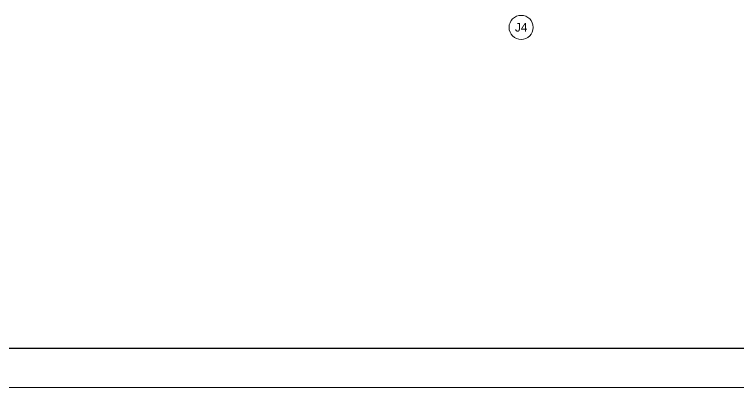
# Model space of a CAD drawing. Header units: millimetres. Extents: x -108 to 351, y -17 to 192.
# Drawn here: x 46.54 to 76.54, y -16.96 to -1.49 of the extents above; entities that cross this region are included whole.
import ezdxf
from ezdxf.enums import TextEntityAlignment as Align

# ---------------------------------------------------------------- set-up
doc = ezdxf.new("R2010")
doc.units = ezdxf.units.MM
for name, color, linetype, lineweight in [('KOP', 7, 'Continuous', 20), ('KOP GARIS', 1, 'Continuous', 30), ('NOT', 7, 'Continuous', 20)]:
    doc.layers.add(name, color=color, linetype=linetype, lineweight=lineweight)
doc.styles.add('S', font='simplex', dxfattribs={"width": 0.75})
doc.styles.get("Standard").update_dxf_attribs({"font": 'arial.ttf'})

# ---------------------------------------------------------------- blocks, each defined once
blk = doc.blocks.new('KOPA2-TPAK r')
at = {"layer": 'KOP'}
blk.add_lwpolyline([(0, 0), (59.4, 0), (59.4, 42.135), (0, 42.135)], close=True, dxfattribs=at)
at = {"layer": 'KOP GARIS'}
blk.add_lwpolyline([(0.815, 0.815), (58.585, 0.815), (58.585, 41.32), (0.815, 41.32)], close=True, dxfattribs=at)
at = {"layer": 'KOP'}
for p in [(51.864, 6.612), (51.864, 6.212), (51.864, 5.812)]:
    blk.add_attdef('JUDUL', p, '', height=0.25, dxfattribs=at)
for tag, p in [('SKALA', (51.816, 4.913)), ('SKALA', (51.816, 4.602)), ('SKALA', (51.816, 4.312)), ('AR-00', (57.749, 3.195))]:
    blk.add_attdef(tag, text='', height=0.172, dxfattribs=at).set_placement(p, align=Align.MIDDLE_CENTER)
blk = doc.blocks.new('NAV')
blk.add_circle((0, -0.4), 0.4)
at = {"style": 'S', "width": 0.75, "flags": 4}
blk.add_attdef('AV', text='', height=0.3, dxfattribs=at).set_placement((0, -0.4), align=Align.MIDDLE)

msp = doc.modelspace()

# ---------------------------------------------------------------- block references
at = {"layer": 'KOP', "xscale": 2, "yscale": 2, "zscale": 2}
msp.add_blockref('KOPA2-TPAK r', (-12.96042, -16.96472), dxfattribs=at)
at = {"layer": 'NOT'}
ref = msp.add_blockref('NAV', (67.53506, -1.52334), dxfattribs=dict(at, xscale=-1.25, yscale=1.25, zscale=1.25))
ref.add_attrib('AV', 'J4', dxfattribs={"layer": '0', "height": 0.35, "flags": 4}).set_placement((67.53506, -2.02334), align=Align.MIDDLE)

doc.saveas('drawing.dxf')
